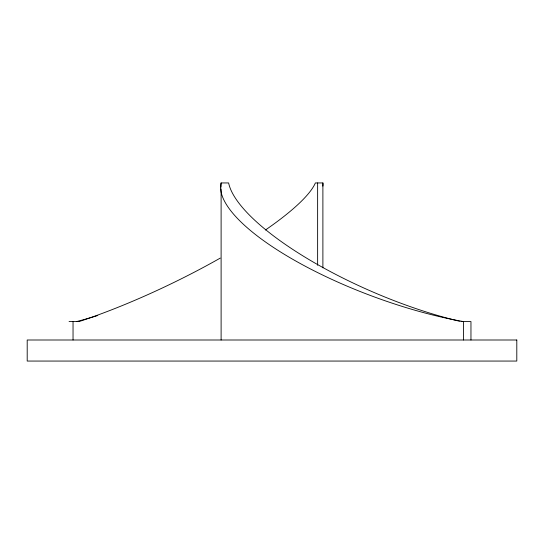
<?xml version="1.0" encoding="UTF-8"?>
<svg xmlns="http://www.w3.org/2000/svg" width="544" height="544" viewBox="0 0 544 544"><rect width="100%" height="100%" fill="white"/><g stroke="black" fill="none" stroke-linecap="round" stroke-linejoin="round"><path stroke-width="0.82" d="M76.588 321.572L80.804 320.443A183.763 41.154 -22.8 0 0 97.764 315.527M221.109 187.184L221.109 182.94L228.643 182.94L228.766 183.607A180.03 54.25 23.3 0 0 266.927 230.744L270.837 233.838A180.03 54.25 23.3 0 0 456.674 320.559L459.537 321.232M322.891 267.838L322.891 182.94L315.357 182.94L315.139 183.471A181.39 37.148 -25.6 0 1 272.564 224.978L268.464 227.895A181.39 37.148 -25.6 0 1 265.445 229.996M69.068 321.572L79.064 321.572L83.191 320.198A181.39 37.148 -25.6 0 0 220.259 258.094M460.965 321.572L470.961 321.572L470.961 340M463.44 340L463.44 321.572L459.082 320.783A182.628 55.76 20.3 0 1 266.349 242.604L262.242 239.666A182.628 55.76 20.3 0 1 221.109 182.94M317.628 182.94L317.628 265.288M221.109 188.884L221.109 340M73.039 321.572L73.039 340M322.891 182.94A183.763 41.154 -22.8 0 1 322.878 186.13M516.8 340L27.2 340L27.2 361.06L516.8 361.06L516.8 340"/></g></svg>
